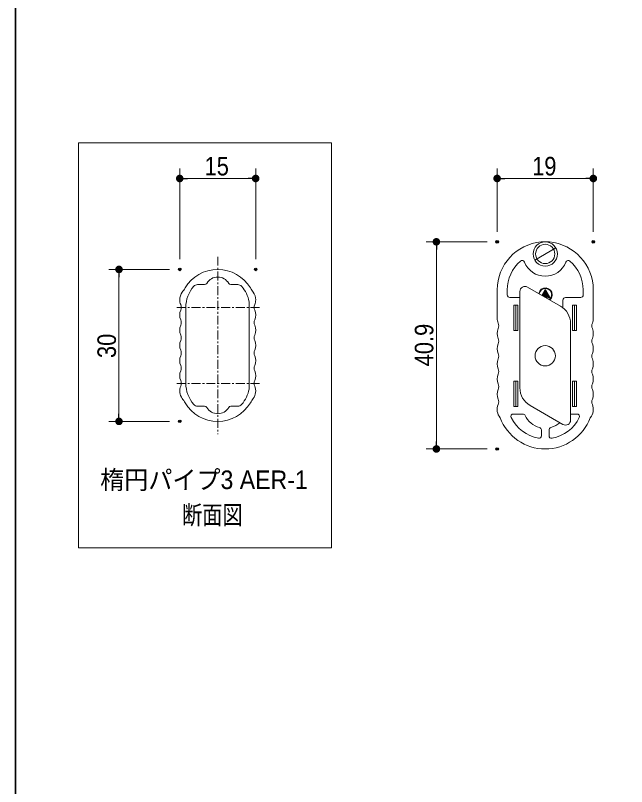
# Model space of a CAD drawing. Units: millimetres on the paper. Extents: x -396 to 396, y -304 to 304.
# Drawn here: x -368.8 to -248, y -152.2 to 0 of the extents above; entities that cross this region are included whole.
import ezdxf
from ezdxf.enums import TextEntityAlignment as Align

# ---------------------------------------------------------------- set-up
doc = ezdxf.new("R2010")
doc.units = ezdxf.units.MM
doc.header["$PDMODE"] = 32
doc.header["$PDSIZE"] = 0.5
doc.linetypes.add('USER1', pattern=[2.91, 1.76, -0.4, 0.35, -0.4])
for name, color, linetype, lineweight in [('0-0_1図面枠', 7, 'Continuous', 20), ('0-1_2寸法-3', 7, 'Continuous', 15), ('0-3_0', 7, 'Continuous', 25), ('0-5_2寸法-1', 7, 'Continuous', 15), ('0-6_3一般', 7, 'Continuous', 15)]:
    doc.layers.add(name, color=color, linetype=linetype, lineweight=lineweight)
doc.layers.add('0-4_Defpoints', color=7, linetype='Continuous')
doc.styles.add('ＭＳ Ｐゴシック', font='')
doc.styles.get('ＭＳ Ｐゴシック').set_extended_font_data('MS PGothic')

# ---------------------------------------------------------------- blocks, each defined once
blk = doc.blocks.new('グループ-2')
at = {"layer": '0-0_1図面枠', "lineweight": 35}
blk.add_lwpolyline([(-190, 277), (190, 277), (190, -277), (-190, -277)], close=True, dxfattribs=at)
blk = doc.blocks.new('図面枠')
at = {"layer": '0-0_1図面枠'}
blk.add_blockref('グループ-2', (0, 0), dxfattribs=at)
blk = doc.blocks.new('グループ-6')
at = {"layer": '0-6_3一般'}
for p, q in [((-83.259, -45.894), (-87.416, -48.294)), ((-94.838, -59.794), (-94.838, -54.194)), ((-92.838, -54.194), (-92.838, -55.194)), ((-90.338, -54.492), (-90.338, -73.545)), ((-82.338, -57.379), (-88.838, -53.626)), ((-85.354, -54.096), (-85.993, -55.268)), ((-85.324, -55.655), (-85.354, -54.096)), ((-85.307, -55.665), (-85.274, -54.096)), ((-85.207, -55.682), (-85.182, -54.474)), ((-85.182, -54.474), (-84.523, -55.682)), ((-77.838, -55.194), (-77.838, -54.194)), ((-75.838, -54.194), (-75.838, -59.794)), ((-92.338, -55.694), (-90.338, -55.694)), ((-85.824, -55.366), (-85.554, -54.882)), ((-85.738, -55.416), (-85.65, -55.259)), ((-85.65, -55.259), (-85.648, -55.468)), ((-85.554, -54.882), (-85.547, -55.526)), ((-85.082, -55.682), (-85.207, -55.682)), ((-85.073, -54.882), (-85.082, -55.682)), ((-84.627, -55.682), (-85.073, -54.882)), ((-84.523, -55.682), (-84.627, -55.682)), ((-84.513, -56.095), (-84.536, -56.11)), ((-84.418, -56.148), (-84.442, -56.164)), ((-81.838, -57.721), (-81.838, -56.194)), ((-81.338, -55.694), (-78.338, -55.694)), ((-91.538, -57.194), (-91.538, -62.194)), ((-91.138, -57.194), (-90.738, -57.194)), ((-90.738, -57.194), (-90.738, -62.194)), ((-79.938, -57.194), (-79.938, -62.194)), ((-79.538, -57.194), (-79.938, -57.194)), ((-79.538, -57.194), (-79.538, -62.194)), ((-79.138, -57.194), (-79.538, -57.194)), ((-80.338, -79.896), (-80.338, -60.843)), ((-91.538, -62.194), (-91.138, -62.194)), ((-91.138, -62.194), (-90.738, -62.194)), ((-79.538, -62.194), (-79.938, -62.194)), ((-91.538, -72.194), (-91.138, -72.194)), ((-91.138, -72.194), (-91.138, -77.194)), ((-91.138, -72.194), (-90.738, -72.194)), ((-90.738, -72.194), (-90.738, -77.194)), ((-79.938, -72.194), (-79.938, -77.194)), ((-79.538, -72.194), (-79.938, -72.194)), ((-79.538, -72.194), (-79.538, -77.194)), ((-79.138, -72.194), (-79.538, -72.194)), ((-79.138, -72.194), (-79.138, -77.194)), ((-91.138, -77.194), (-90.738, -77.194)), ((-88.338, -77.009), (-81.838, -80.762)), ((-79.538, -77.194), (-79.938, -77.194)), ((-79.138, -77.194), (-79.538, -77.194)), ((-89.765, -78.694), (-91.614, -78.694)), ((-79.062, -78.694), (-80.338, -78.694)), ((-86.088, -82.981), (-86.088, -81.832)), ((-84.588, -81.832), (-84.588, -82.981))]:
    blk.add_line(p, q, dxfattribs=at)
for points in [[(-85.425, -55.597), (-85.447, -54.475), (-85.907, -55.319)], [(-85.274, -54.096), (-84.355, -55.782), (-84.685, -55.782), (-84.977, -55.259), (-84.983, -55.782), (-85.104, -55.782)], [(-84.064, -55.155), (-84.068, -55.182), (-84.072, -55.21), (-84.076, -55.237), (-84.081, -55.265), (-84.086, -55.292), (-84.091, -55.319), (-84.096, -55.346), (-84.102, -55.374), (-84.109, -55.401), (-84.115, -55.428), (-84.122, -55.455), (-84.13, -55.482), (-84.137, -55.509), (-84.145, -55.536), (-84.153, -55.563), (-84.162, -55.589), (-84.171, -55.616), (-84.18, -55.643), (-84.19, -55.67), (-84.2, -55.696), (-84.21, -55.723), (-84.221, -55.749), (-84.233, -55.774), (-84.246, -55.798), (-84.259, -55.822), (-84.273, -55.846), (-84.287, -55.868), (-84.302, -55.891), (-84.318, -55.912), (-84.334, -55.933), (-84.352, -55.953), (-84.369, -55.973), (-84.388, -55.992), (-84.407, -56.011), (-84.427, -56.029), (-84.447, -56.046), (-84.468, -56.063), (-84.49, -56.079), (-84.513, -56.095)], [(-83.964, -55.155), (-83.968, -55.184), (-83.972, -55.212), (-83.976, -55.241), (-83.981, -55.27), (-83.986, -55.298), (-83.992, -55.327), (-83.997, -55.356), (-84.003, -55.384), (-84.01, -55.413), (-84.016, -55.442), (-84.023, -55.47), (-84.03, -55.499), (-84.038, -55.527), (-84.046, -55.556), (-84.054, -55.584), (-84.062, -55.613), (-84.071, -55.641), (-84.08, -55.67), (-84.089, -55.698), (-84.099, -55.727), (-84.109, -55.755), (-84.12, -55.782), (-84.131, -55.809), (-84.144, -55.835), (-84.157, -55.861), (-84.17, -55.885), (-84.185, -55.91), (-84.2, -55.933), (-84.216, -55.956), (-84.233, -55.978), (-84.251, -56), (-84.269, -56.021), (-84.288, -56.041), (-84.308, -56.06), (-84.328, -56.079), (-84.35, -56.098), (-84.372, -56.115), (-84.394, -56.132), (-84.418, -56.148)], [(-91.538, -57.194), (-91.138, -57.194), (-91.138, -62.194)], [(-79.138, -57.194), (-79.138, -62.194), (-79.538, -62.194)], [(-91.538, -72.194), (-91.538, -77.194), (-91.138, -77.194)]]:
    blk.add_lwpolyline(points, dxfattribs=at)
for centre, radius in [((-85.338, -47.094), 2.4), ((-85.338, -47.094), 1.9), ((-85.338, -67.194), 2)]:
    blk.add_circle(centre, radius, dxfattribs=at)
for centre, radius, start, end in [((-85.338, -54.194), 9.5, 94.88496, 180), ((-85.338, -54.194), 9.5, 90, 94.88496), ((-85.338, -54.194), 9.5, 85.11504, 90), ((-85.338, -54.194), 9.5, 0, 85.11504), ((-85.338, -54.194), 7.5, 130.66335, 180), ((-89.899, -48.884), 0.5, 21.42819, 130.66335), ((-85.338, -47.094), 4.4, 201.42819, 338.57181), ((-80.776, -48.884), 0.5, 49.33665, 158.57181), ((-85.338, -54.194), 7.5, 0, 49.33665), ((-89.338, -54.492), 1, 60, 180), ((-85.299, -55.138), 1.335, 359.26123, 170.17539), ((-85.301, -55.139), 1.237, 359.2548, 171.76186), ((-92.338, -55.194), 0.5, 180, 270), ((-81.338, -56.194), 0.5, 90, 180), ((-78.338, -55.194), 0.5, 270, 0), ((-84.338, -60.843), 4, 0, 60), ((-92.338, -59.794), 2.5, 180, 202.61986), ((-95.938, -61.294), 1.4, 337.38014, 22.61986), ((-74.738, -61.294), 1.4, 157.38014, 202.61986), ((-78.338, -59.794), 2.5, 337.38014, 0), ((-92.338, -62.794), 2.5, 157.38014, 202.61986), ((-78.338, -62.794), 2.5, 337.38014, 22.61986), ((-95.938, -64.294), 1.4, 337.38014, 22.61986), ((-74.738, -64.294), 1.4, 157.38014, 202.61986), ((-92.338, -65.794), 2.5, 157.38014, 202.61986), ((-78.338, -65.794), 2.5, 337.38014, 22.61986), ((-95.938, -67.294), 1.4, 337.38014, 22.61986), ((-74.738, -67.294), 1.4, 157.38014, 202.61986), ((-92.338, -68.794), 2.5, 157.38014, 202.61986), ((-78.338, -68.794), 2.5, 337.38014, 22.61986), ((-95.938, -70.294), 1.4, 337.38014, 22.61986), ((-74.738, -70.294), 1.4, 157.38014, 202.61986), ((-92.338, -71.794), 2.5, 157.38014, 202.61986), ((-78.338, -71.794), 2.5, 337.38014, 22.61986), ((-95.938, -73.294), 1.4, 337.38014, 22.61986), ((-74.738, -73.294), 1.4, 157.38014, 202.61986), ((-92.338, -74.794), 2.5, 157.38014, 202.61986), ((-86.338, -73.545), 4, 180, 240), ((-78.338, -74.794), 2.5, 337.38014, 22.61986), ((-95.938, -76.294), 1.4, 337.38014, 22.61986), ((-74.738, -76.294), 1.4, 157.38014, 202.61986), ((-92.338, -77.794), 2.5, 157.38014, 220.58623), ((-78.338, -77.794), 2.5, 319.41377, 22.61986), ((-91.614, -79.194), 0.5, 90, 206.28632), ((-89.765, -79.194), 0.5, 25.37693, 90), ((-85.338, -77.094), 4.4, 205.37693, 255.22037), ((-79.062, -79.194), 0.5, 333.71368, 90), ((-85.338, -76.094), 9.5, 200.49684, 270), ((-85.338, -76.094), 7.5, 206.28632, 259.71344), ((-85.338, -76.094), 9.5, 270, 339.50316), ((-85.338, -77.094), 4.4, 284.77963, 311.0847), ((-85.338, -76.094), 7.5, 280.28656, 333.71368), ((-81.338, -79.896), 1, 240, 0), ((-86.588, -81.832), 0.5, 0, 75.22037), ((-84.088, -81.832), 0.5, 104.77963, 180), ((-86.588, -82.981), 0.5, 259.71344, 0), ((-84.088, -82.981), 0.5, 180, 280.28656)]:
    blk.add_arc(centre, radius, start, end, dxfattribs=at)
blk = doc.blocks.new('_Dot')
at = {"layer": '0-3_0'}
blk.add_line((-0.5, 0), (-1, 0), dxfattribs=at)
for points in [[(0, 0), (-0.5, 0), (-0.4961, 0.0627)], [(0, 0), (-0.4961, -0.0627), (-0.5, 0)], [(0, 0), (-0.4961, 0.0627), (-0.4843, 0.1243)], [(0, 0), (-0.4843, -0.1243), (-0.4961, -0.0627)], [(0, 0), (-0.4843, 0.1243), (-0.4649, 0.1841)], [(0, 0), (-0.4649, -0.1841), (-0.4843, -0.1243)], [(0, 0), (-0.4649, 0.1841), (-0.4382, 0.2409)], [(0, 0), (-0.4382, -0.2409), (-0.4649, -0.1841)], [(0, 0), (-0.4382, 0.2409), (-0.4045, 0.2939)], [(0, 0), (-0.4045, -0.2939), (-0.4382, -0.2409)], [(0, 0), (-0.4045, 0.2939), (-0.3645, 0.3423)], [(0, 0), (-0.3645, -0.3423), (-0.4045, -0.2939)], [(0, 0), (-0.3645, 0.3423), (-0.3187, 0.3853)], [(0, 0), (-0.3187, -0.3853), (-0.3645, -0.3423)], [(0, 0), (-0.3187, 0.3853), (-0.2679, 0.4222)], [(0, 0), (-0.2679, -0.4222), (-0.3187, -0.3853)], [(0, 0), (-0.2679, 0.4222), (-0.2129, 0.4524)], [(0, 0), (-0.2129, -0.4524), (-0.2679, -0.4222)], [(0, 0), (-0.2129, 0.4524), (-0.1545, 0.4755)], [(0, 0), (-0.1545, -0.4755), (-0.2129, -0.4524)], [(0, 0), (-0.1545, 0.4755), (-0.0937, 0.4911)], [(0, 0), (-0.0937, -0.4911), (-0.1545, -0.4755)], [(0, 0), (-0.0937, 0.4911), (-0.0314, 0.499)], [(0, 0), (-0.0314, -0.499), (-0.0937, -0.4911)], [(0, 0), (-0.0314, 0.499), (0.0314, 0.499)], [(0, 0), (0.0314, -0.499), (-0.0314, -0.499)], [(0, 0), (0.0314, 0.499), (0.0937, 0.4911)], [(0, 0), (0.0937, 0.4911), (0.1545, 0.4755)], [(0, 0), (0.1545, 0.4755), (0.2129, 0.4524)], [(0, 0), (0.2129, 0.4524), (0.2679, 0.4222)], [(0, 0), (0.2679, 0.4222), (0.3187, 0.3853)], [(0, 0), (0.3187, 0.3853), (0.3645, 0.3423)], [(0, 0), (0.3645, 0.3423), (0.4045, 0.2939)], [(0, 0), (0.4045, 0.2939), (0.4382, 0.2409)], [(0, 0), (0.4382, 0.2409), (0.4649, 0.1841)], [(0, 0), (0.4649, 0.1841), (0.4843, 0.1243)], [(0, 0), (0.4843, 0.1243), (0.4961, 0.0627)], [(0, 0), (0.4961, 0.0627), (0.5, 0)], [(0, 0), (0.0937, -0.4911), (0.0314, -0.499)], [(0, 0), (0.1545, -0.4755), (0.0937, -0.4911)], [(0, 0), (0.2129, -0.4524), (0.1545, -0.4755)], [(0, 0), (0.2679, -0.4222), (0.2129, -0.4524)], [(0, 0), (0.3187, -0.3853), (0.2679, -0.4222)], [(0, 0), (0.3645, -0.3423), (0.3187, -0.3853)], [(0, 0), (0.4045, -0.2939), (0.3645, -0.3423)], [(0, 0), (0.4382, -0.2409), (0.4045, -0.2939)], [(0, 0), (0.4649, -0.1841), (0.4382, -0.2409)], [(0, 0), (0.4843, -0.1243), (0.4649, -0.1841)], [(0, 0), (0.4961, -0.0627), (0.4843, -0.1243)], [(0, 0), (0.5, 0), (0.4961, -0.0627)]]:
    blk.add_solid(points, dxfattribs=at)
blk = doc.blocks.new('グループ-11')
at = {"layer": '0-6_3一般', "linetype": 'USER1'}
for p, q in [((-150.038, -47.644), (-150.038, -82.644)), ((-141.788, -57.644), (-158.288, -57.644)), ((-141.788, -72.644), (-158.288, -72.644))]:
    blk.add_line(p, q, dxfattribs=at)
at = {"layer": '0-6_3一般'}
for p, q in [((-152.636, -53.144), (-154.018, -53.144)), ((-146.058, -53.144), (-147.44, -53.144)), ((-156.338, -57.644), (-156.338, -72.644)), ((-143.838, -73.762), (-143.838, -56.526)), ((-154.018, -77.144), (-152.636, -77.144)), ((-147.44, -77.144), (-146.058, -77.144))]:
    blk.add_line(p, q, dxfattribs=at)
for centre, radius, start, end in [((-150.038, -57.644), 7.5, 90, 149.2642), ((-150.038, -57.644), 7.5, 30.7358, 90), ((-150.038, -54.144), 2.5, 30, 150), ((-154.018, -54.144), 1, 90, 138.67134), ((-152.636, -52.644), 0.5, 270, 330), ((-147.44, -52.644), 0.5, 210, 270), ((-146.058, -54.144), 1, 41.32866, 90), ((-155.038, -56.144), 2.5, 143.45086, 180), ((-165.079, -48.7), 10, 323.45086, 329.2642), ((-150.038, -57.644), 6.3, 138.67134, 180), ((-150.038, -57.644), 6.3, 10.22218, 41.32866), ((-134.996, -48.7), 10, 210.7358, 216.54914), ((-145.038, -56.144), 2.5, 0, 36.54914), ((-155.038, -56.144), 2.5, 180, 202.61986), ((-145.038, -56.144), 2.5, 337.38014, 0), ((-158.638, -57.644), 1.4, 337.38014, 22.61986), ((-141.438, -57.644), 1.4, 157.38014, 202.61986), ((-155.038, -59.144), 2.5, 157.38014, 202.61986), ((-145.038, -59.144), 2.5, 337.38014, 22.61986), ((-158.638, -60.644), 1.4, 337.38014, 22.61986), ((-141.438, -60.644), 1.4, 157.38014, 202.61986), ((-155.038, -62.144), 2.5, 157.38014, 202.61986), ((-145.038, -62.144), 2.5, 337.38014, 22.61986), ((-158.638, -63.644), 1.4, 337.38014, 22.61986), ((-141.438, -63.644), 1.4, 157.38014, 202.61986), ((-155.038, -65.144), 2.5, 157.38014, 202.61986), ((-145.038, -65.144), 2.5, 337.38014, 22.61986), ((-158.638, -66.644), 1.4, 337.38014, 22.61986), ((-141.438, -66.644), 1.4, 157.38014, 202.61986), ((-155.038, -68.144), 2.5, 157.38014, 202.61986), ((-145.038, -68.144), 2.5, 337.38014, 22.61986), ((-158.638, -69.644), 1.4, 337.38014, 22.61986), ((-141.438, -69.644), 1.4, 157.38014, 202.61986), ((-155.038, -71.144), 2.5, 157.38014, 202.61986), ((-145.038, -71.144), 2.5, 337.38014, 22.61986), ((-158.638, -72.644), 1.4, 337.38014, 22.61986), ((-150.038, -72.644), 6.3, 180, 221.32866), ((-141.438, -72.644), 1.4, 157.38014, 202.61986), ((-155.038, -74.144), 2.5, 157.38014, 216.54914), ((-150.038, -72.644), 6.3, 318.67134, 349.77782), ((-145.038, -74.144), 2.5, 323.45086, 22.61986), ((-165.079, -81.588), 10, 30.7358, 36.54914), ((-134.996, -81.588), 10, 143.45086, 149.2642), ((-150.038, -72.644), 7.5, 210.7358, 270), ((-154.018, -76.144), 1, 221.32866, 270), ((-152.636, -77.644), 0.5, 30, 90), ((-150.038, -76.144), 2.5, 210, 330), ((-150.038, -72.644), 7.5, 270, 329.2642), ((-147.44, -77.644), 0.5, 90, 150), ((-146.058, -76.144), 1, 270, 318.67134)]:
    blk.add_arc(centre, radius, start, end, dxfattribs=at)

msp = doc.modelspace()

# ---------------------------------------------------------------- linework, layer by layer
at = {"layer": '0-4_Defpoints'}
for p in [(-336.288, -32.194), (-273.588, -32.194), (-285.588, -44.694), (-273.588, -44.694), (-273.588, -44.694), (-254.588, -44.694), (-348.288, -50.144), (-336.288, -50.144), (-321.288, -50.144), (-336.288, -80.144), (-273.588, -85.594)]:
    msp.add_point(p, dxfattribs=at)
at = {"layer": '0-5_2寸法-1'}
for p, q in [((-336.288, -48.144), (-336.288, -30.194)), ((-321.288, -48.144), (-321.288, -30.194)), ((-273.588, -42.694), (-273.588, -30.194)), ((-254.588, -42.694), (-254.588, -30.194)), ((-322.788, -32.194), (-334.787, -32.194)), ((-256.088, -32.194), (-272.087, -32.194)), ((-275.588, -44.694), (-287.588, -44.694)), ((-285.588, -84.093), (-285.588, -46.195)), ((-338.288, -50.144), (-350.288, -50.144)), ((-348.288, -78.643), (-348.288, -51.645)), ((-338.288, -80.144), (-350.288, -80.144)), ((-275.588, -85.594), (-287.588, -85.594))]:
    msp.add_line(p, q, dxfattribs=at)
at = {"layer": '0-6_3一般'}
msp.add_lwpolyline([(-356.288, -25.144), (-306.288, -25.144), (-306.288, -105.144), (-356.288, -105.144)], close=True, dxfattribs=at)

# ---------------------------------------------------------------- block references
at = {"layer": '0-0_1図面枠'}
msp.add_blockref('図面枠', (-178.75, 0), dxfattribs=at)
at = {"layer": '0-5_2寸法-1', "xscale": 1.500684, "yscale": 1.500684}
for p, rotation in [((-336.288, -32.194), 180), ((-273.588, -32.194), 180), ((-285.588, -44.694), 90), ((-348.288, -50.144), 90), ((-348.288, -80.144), 270), ((-285.588, -85.594), 270)]:
    msp.add_blockref('_Dot', p, dxfattribs=dict(at, rotation=rotation))
for p in [(-321.288, -32.194), (-254.588, -32.194)]:
    msp.add_blockref('_Dot', p, dxfattribs=at)
at = {"layer": '0-6_3一般'}
for name in ['グループ-6', 'グループ-11']:
    msp.add_blockref(name, (-178.75, 0), dxfattribs=at)

# ---------------------------------------------------------------- texts
at = {"layer": '0-1_2寸法-3', "style": 'ＭＳ Ｐゴシック'}
for s, width, p in [('楕円パイプ3 AER-1', 0.95, (-352.008, -94.613)), ('\u3000\u3000\u3000\u3000断面図', 0.8, (-351.873, -101.554))]:
    msp.add_text(s, height=3.669, dxfattribs=dict(at, width=width)).set_placement(p, align=Align.BOTTOM_LEFT)
at = {"layer": '0-5_2寸法-1', "style": 'ＭＳ Ｐゴシック', "width": 0.9}
for s, p in [('15', (-331.38, -32.69)), ('19', (-266.67, -32.69))]:
    msp.add_text(s, height=3.666, dxfattribs=at).set_placement(p, align=Align.BOTTOM_LEFT)
for s, height, p in [('40.9', 3.669, (-285.092, -69.283)), ('30', 3.666, (-347.792, -67.642))]:
    msp.add_text(s, height=height, rotation=90, dxfattribs=at).set_placement(p, align=Align.BOTTOM_LEFT)

doc.saveas('drawing.dxf')
